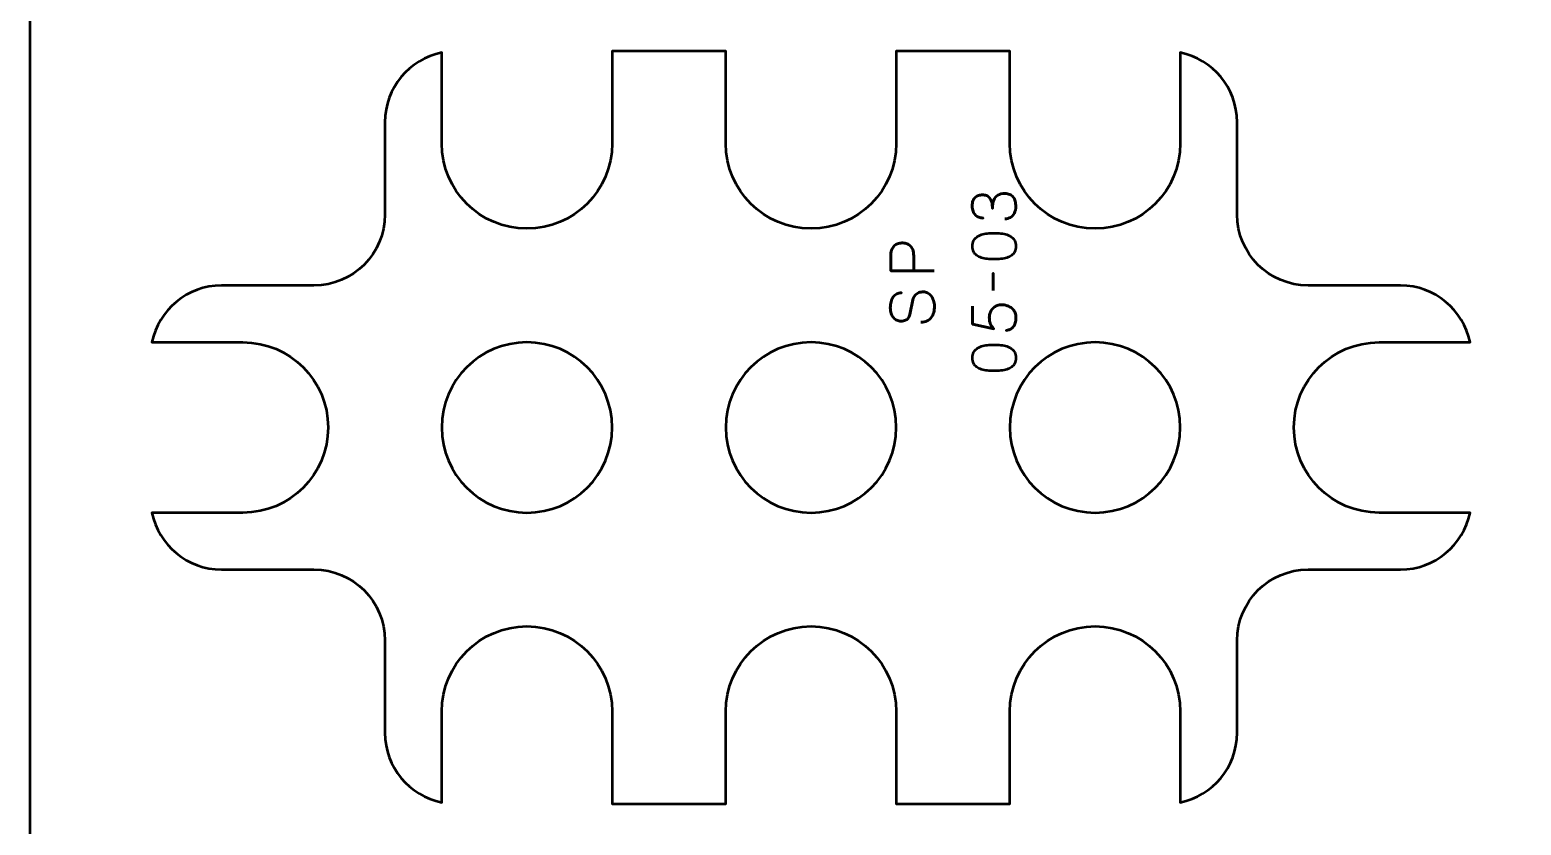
# Model space of a CAD drawing. Header units: centimetres. Extents: x -21 to 0, y -29.7 to 0.
# Drawn here: x -21 to -10.5, y -17.65 to -12.05 of the extents above; entities that cross this region are included whole.
import ezdxf

# ---------------------------------------------------------------- set-up
doc = ezdxf.new("R2010")
doc.units = ezdxf.units.CM
doc.header["$MEASUREMENT"] = 0
doc.layers.add('Layer 1', color=7, linetype='Continuous')

msp = doc.modelspace()

# ---------------------------------------------------------------- linework, layer by layer
at = {"layer": 'Layer 1', "color": 22, "lineweight": 53}
msp.add_open_spline([(-21.00003, -29.19996), (-21.00003, -29.19996), (-21.00003, -0.49992), (-21.00003, -0.49992), (-21.00003, -0.49992), (-21.00003, -0.22295), (-20.77694, 0.00004), (-20.49994, 0.00004), (-20.49994, 0.00004), (-20.49994, 0.00004), (-0.50008, 0.00004), (-0.50008, 0.00004), (-0.50008, 0.00004), (-0.22294, 0.00004), (0.00002, -0.22295), (0.00002, -0.49992), (0.00002, -0.49992), (0.00002, -0.49992), (0.00002, -29.19996), (0.00002, -29.19996), (0.00002, -29.19996), (0.00002, -29.47696), (-0.22294, -29.70005), (-0.50008, -29.70005), (-0.50008, -29.70005), (-0.50008, -29.70005), (-20.49994, -29.70005), (-20.49994, -29.70005), (-20.49994, -29.70005), (-20.77694, -29.70005), (-21.00003, -29.47696), (-21.00003, -29.19996)], degree=3, knots=[0, 0, 0, 0, 0.125, 0.125, 0.125, 0.125, 0.25, 0.25, 0.25, 0.25, 0.375, 0.375, 0.375, 0.375, 0.5, 0.5, 0.5, 0.5, 0.625, 0.625, 0.625, 0.625, 0.75, 0.75, 0.75, 0.75, 0.875, 0.875, 0.875, 0.875, 1, 1, 1, 1], dxfattribs=at)
at = {"layer": 'Layer 1', "color": 114, "lineweight": 53}
msp.add_open_spline([(-12.10002, -14.84996), (-12.10002, -15.18128), (-11.83134, -15.44996), (-11.50002, -15.44996), (-11.50002, -15.44996), (-11.50002, -15.44996), (-10.86001, -15.44996), (-10.86001, -15.44996), (-10.86001, -15.44996), (-10.90634, -15.67816), (-11.10814, -15.85), (-11.35, -15.85), (-11.35, -15.85), (-11.35, -15.85), (-12, -15.85), (-12, -15.85), (-12, -15.85), (-12.27609, -15.85), (-12.5, -16.07391), (-12.5, -16.35), (-12.5, -16.35), (-12.5, -16.35), (-12.5, -17), (-12.5, -17), (-12.5, -17), (-12.5, -17.24185), (-12.67182, -17.44365), (-12.90002, -17.48999), (-12.90002, -17.48999), (-12.90002, -17.48999), (-12.90003, -16.84996), (-12.90003, -16.84996), (-12.90003, -16.84996), (-12.90002, -16.51864), (-13.1687, -16.24996), (-13.50002, -16.24996), (-13.50002, -16.24996), (-13.83134, -16.24996), (-14.10002, -16.51864), (-14.10002, -16.84996), (-14.10002, -16.84996), (-14.10002, -16.84996), (-14.10002, -17.5), (-14.10002, -17.5), (-14.10002, -17.5), (-14.10002, -17.5), (-14.90002, -17.5), (-14.90002, -17.5), (-14.90002, -17.5), (-14.90002, -17.5), (-14.90003, -16.84996), (-14.90003, -16.84996), (-14.90003, -16.84996), (-14.90002, -16.51864), (-15.1687, -16.24996), (-15.50002, -16.24996), (-15.50002, -16.24996), (-15.83134, -16.24996), (-16.10002, -16.51864), (-16.10002, -16.84996), (-16.10002, -16.84996), (-16.10002, -16.84996), (-16.10002, -17.5), (-16.10002, -17.5), (-16.10002, -17.5), (-16.10002, -17.5), (-16.90002, -17.5), (-16.90002, -17.5), (-16.90002, -17.5), (-16.90002, -17.5), (-16.90003, -16.84996), (-16.90003, -16.84996), (-16.90003, -16.84996), (-16.90002, -16.51864), (-17.1687, -16.24996), (-17.50002, -16.24996), (-17.50002, -16.24996), (-17.83134, -16.24996), (-18.10002, -16.51864), (-18.10002, -16.84996), (-18.10002, -16.84996), (-18.10002, -16.84996), (-18.10002, -17.48998), (-18.10002, -17.48998), (-18.10002, -17.48998), (-18.32819, -17.44363), (-18.5, -17.24184), (-18.5, -17), (-18.5, -17), (-18.5, -17), (-18.5, -16.35), (-18.5, -16.35), (-18.5, -16.35), (-18.5, -16.07391), (-18.72391, -15.85), (-19, -15.85), (-19, -15.85), (-19, -15.85), (-19.65, -15.85), (-19.65, -15.85), (-19.65, -15.85), (-19.89186, -15.85), (-20.09366, -15.67816), (-20.13999, -15.44996), (-20.13999, -15.44996), (-20.13999, -15.44996), (-19.50002, -15.44996), (-19.50002, -15.44996), (-19.50002, -15.44996), (-19.1687, -15.44996), (-18.90002, -15.18128), (-18.90002, -14.84996), (-18.90002, -14.84996), (-18.90002, -14.51864), (-19.1687, -14.24996), (-19.50002, -14.24996), (-19.50002, -14.24996), (-19.50002, -14.24996), (-20.13998, -14.24997), (-20.13998, -14.24997), (-20.13998, -14.24997), (-20.09362, -14.0218), (-19.89183, -13.85), (-19.65, -13.85), (-19.65, -13.85), (-19.65, -13.85), (-19, -13.85), (-19, -13.85), (-19, -13.85), (-18.72391, -13.85), (-18.5, -13.62609), (-18.5, -13.35), (-18.5, -13.35), (-18.5, -13.35), (-18.5, -12.7), (-18.5, -12.7), (-18.5, -12.7), (-18.5, -12.45816), (-18.32819, -12.25637), (-18.10002, -12.21002), (-18.10002, -12.21002), (-18.10002, -12.21002), (-18.10002, -12.84996), (-18.10002, -12.84996), (-18.10002, -12.84996), (-18.10002, -13.18128), (-17.83134, -13.44996), (-17.50002, -13.44996), (-17.50002, -13.44996), (-17.1687, -13.44996), (-16.90002, -13.18128), (-16.90002, -12.84996), (-16.90002, -12.84996), (-16.90002, -12.84996), (-16.90003, -12.2), (-16.90003, -12.2), (-16.90003, -12.2), (-16.90003, -12.2), (-16.10002, -12.2), (-16.10002, -12.2), (-16.10002, -12.2), (-16.10002, -12.2), (-16.10002, -12.84996), (-16.10002, -12.84996), (-16.10002, -12.84996), (-16.10002, -13.18128), (-15.83134, -13.44996), (-15.50002, -13.44996), (-15.50002, -13.44996), (-15.1687, -13.44996), (-14.90002, -13.18128), (-14.90002, -12.84996), (-14.90002, -12.84996), (-14.90002, -12.84996), (-14.90003, -12.2), (-14.90003, -12.2), (-14.90003, -12.2), (-14.90003, -12.2), (-14.10002, -12.2), (-14.10002, -12.2), (-14.10002, -12.2), (-14.10002, -12.2), (-14.10002, -12.84996), (-14.10002, -12.84996), (-14.10002, -12.84996), (-14.10002, -13.18128), (-13.83134, -13.44996), (-13.50002, -13.44996), (-13.50002, -13.44996), (-13.1687, -13.44996), (-12.90002, -13.18128), (-12.90002, -12.84996), (-12.90002, -12.84996), (-12.90002, -12.84996), (-12.90003, -12.21001), (-12.90003, -12.21001), (-12.90003, -12.21001), (-12.67183, -12.25635), (-12.5, -12.45815), (-12.5, -12.7), (-12.5, -12.7), (-12.5, -12.7), (-12.5, -13.35), (-12.5, -13.35), (-12.5, -13.35), (-12.5, -13.62609), (-12.27609, -13.85), (-12, -13.85), (-12, -13.85), (-12, -13.85), (-11.35, -13.85), (-11.35, -13.85), (-11.35, -13.85), (-11.10817, -13.85), (-10.90637, -14.02179), (-10.86002, -14.24996), (-10.86002, -14.24996), (-10.86002, -14.24996), (-11.50002, -14.24997), (-11.50002, -14.24997), (-11.50002, -14.24997), (-11.83134, -14.24996), (-12.10002, -14.51864), (-12.10002, -14.84996)], degree=3, knots=[0, 0, 0, 0, 0.01785714, 0.01785714, 0.01785714, 0.01785714, 0.03571429, 0.03571429, 0.03571429, 0.03571429, 0.05357143, 0.05357143, 0.05357143, 0.05357143, 0.07142857, 0.07142857, 0.07142857, 0.07142857, 0.08928571, 0.08928571, 0.08928571, 0.08928571, 0.10714286, 0.10714286, 0.10714286, 0.10714286, 0.125, 0.125, 0.125, 0.125, 0.14285714, 0.14285714, 0.14285714, 0.14285714, 0.16071429, 0.16071429, 0.16071429, 0.16071429, 0.17857143, 0.17857143, 0.17857143, 0.17857143, 0.19642857, 0.19642857, 0.19642857, 0.19642857, 0.21428571, 0.21428571, 0.21428571, 0.21428571, 0.23214286, 0.23214286, 0.23214286, 0.23214286, 0.25, 0.25, 0.25, 0.25, 0.26785714, 0.26785714, 0.26785714, 0.26785714, 0.28571429, 0.28571429, 0.28571429, 0.28571429, 0.30357143, 0.30357143, 0.30357143, 0.30357143, 0.32142857, 0.32142857, 0.32142857, 0.32142857, 0.33928571, 0.33928571, 0.33928571, 0.33928571, 0.35714286, 0.35714286, 0.35714286, 0.35714286, 0.375, 0.375, 0.375, 0.375, 0.39285714, 0.39285714, 0.39285714, 0.39285714, 0.41071429, 0.41071429, 0.41071429, 0.41071429, 0.42857143, 0.42857143, 0.42857143, 0.42857143, 0.44642857, 0.44642857, 0.44642857, 0.44642857, 0.46428571, 0.46428571, 0.46428571, 0.46428571, 0.48214286, 0.48214286, 0.48214286, 0.48214286, 0.5, 0.5, 0.5, 0.5, 0.51785714, 0.51785714, 0.51785714, 0.51785714, 0.53571429, 0.53571429, 0.53571429, 0.53571429, 0.55357143, 0.55357143, 0.55357143, 0.55357143, 0.57142857, 0.57142857, 0.57142857, 0.57142857, 0.58928571, 0.58928571, 0.58928571, 0.58928571, 0.60714286, 0.60714286, 0.60714286, 0.60714286, 0.625, 0.625, 0.625, 0.625, 0.64285714, 0.64285714, 0.64285714, 0.64285714, 0.66071429, 0.66071429, 0.66071429, 0.66071429, 0.67857143, 0.67857143, 0.67857143, 0.67857143, 0.69642857, 0.69642857, 0.69642857, 0.69642857, 0.71428571, 0.71428571, 0.71428571, 0.71428571, 0.73214286, 0.73214286, 0.73214286, 0.73214286, 0.75, 0.75, 0.75, 0.75, 0.76785714, 0.76785714, 0.76785714, 0.76785714, 0.78571429, 0.78571429, 0.78571429, 0.78571429, 0.80357143, 0.80357143, 0.80357143, 0.80357143, 0.82142857, 0.82142857, 0.82142857, 0.82142857, 0.83928571, 0.83928571, 0.83928571, 0.83928571, 0.85714286, 0.85714286, 0.85714286, 0.85714286, 0.875, 0.875, 0.875, 0.875, 0.89285714, 0.89285714, 0.89285714, 0.89285714, 0.91071429, 0.91071429, 0.91071429, 0.91071429, 0.92857143, 0.92857143, 0.92857143, 0.92857143, 0.94642857, 0.94642857, 0.94642857, 0.94642857, 0.96428571, 0.96428571, 0.96428571, 0.96428571, 0.98214286, 0.98214286, 0.98214286, 0.98214286, 1, 1, 1, 1], dxfattribs=at)
at = {"layer": 'Layer 1', "color": 30, "lineweight": 53}
for points, knots in [([(-14.13493, -13.38091), (-14.11969, -13.38084), (-14.10643, -13.37731), (-14.09493, -13.37033), (-14.09493, -13.37033), (-14.0835, -13.36334), (-14.07454, -13.35339), (-14.06812, -13.34041), (-14.06812, -13.34041), (-14.0617, -13.32743), (-14.05845, -13.31184), (-14.05831, -13.2937), (-14.05831, -13.2937), (-14.05831, -13.28009), (-14.05972, -13.26774), (-14.06268, -13.25652), (-14.06268, -13.25652), (-14.06565, -13.24537), (-14.07023, -13.23578), (-14.07651, -13.22766), (-14.07651, -13.22766), (-14.08279, -13.21955), (-14.09091, -13.21334), (-14.10078, -13.2089), (-14.10078, -13.2089), (-14.11073, -13.20452), (-14.12266, -13.20234), (-14.13663, -13.20227), (-14.13663, -13.20227), (-14.15525, -13.20219), (-14.17099, -13.206), (-14.18376, -13.21355), (-14.18376, -13.21355), (-14.19653, -13.2211), (-14.20612, -13.23282), (-14.21268, -13.24855), (-14.21268, -13.24855), (-14.21925, -13.26428), (-14.22256, -13.28446), (-14.22256, -13.30894), (-14.22256, -13.30894), (-14.22249, -13.29067), (-14.22418, -13.27536), (-14.22764, -13.26287), (-14.22764, -13.26287), (-14.2311, -13.25045), (-14.23597, -13.24051), (-14.24232, -13.23303), (-14.24232, -13.23303), (-14.2486, -13.22555), (-14.25608, -13.22012), (-14.26468, -13.21687), (-14.26468, -13.21687), (-14.27322, -13.21355), (-14.2826, -13.21193), (-14.29283, -13.212), (-14.29283, -13.212), (-14.30307, -13.21193), (-14.31252, -13.21334), (-14.32127, -13.21616), (-14.32127, -13.21616), (-14.33002, -13.21892), (-14.33771, -13.22343), (-14.34427, -13.22957), (-14.34427, -13.22957), (-14.35083, -13.23571), (-14.35598, -13.24382), (-14.35965, -13.25377), (-14.35965, -13.25377), (-14.36332, -13.26379), (-14.36515, -13.276), (-14.36522, -13.29032), (-14.36522, -13.29032), (-14.36515, -13.30457), (-14.36304, -13.31706), (-14.35894, -13.32764), (-14.35894, -13.32764), (-14.35485, -13.3383), (-14.34928, -13.34704), (-14.34215, -13.3541), (-14.34215, -13.3541), (-14.33503, -13.36108), (-14.32691, -13.36631), (-14.31774, -13.36976), (-14.31774, -13.36976), (-14.30857, -13.37329), (-14.29883, -13.37498), (-14.2886, -13.37498), (-14.2886, -13.37498), (-14.29883, -13.37498), (-14.30857, -13.37329), (-14.31774, -13.36976), (-14.31774, -13.36976), (-14.32691, -13.36631), (-14.33503, -13.36108), (-14.34215, -13.3541), (-14.34215, -13.3541), (-14.34928, -13.34704), (-14.35485, -13.3383), (-14.35894, -13.32764), (-14.35894, -13.32764), (-14.36304, -13.31706), (-14.36515, -13.30457), (-14.36522, -13.29032), (-14.36522, -13.29032), (-14.36515, -13.276), (-14.36332, -13.26379), (-14.35965, -13.25377), (-14.35965, -13.25377), (-14.35598, -13.24382), (-14.35083, -13.23571), (-14.34427, -13.22957), (-14.34427, -13.22957), (-14.33771, -13.22343), (-14.33002, -13.21892), (-14.32127, -13.21616), (-14.32127, -13.21616), (-14.31252, -13.21334), (-14.30307, -13.21193), (-14.29283, -13.212), (-14.29283, -13.212), (-14.2826, -13.21193), (-14.27322, -13.21355), (-14.26468, -13.21687), (-14.26468, -13.21687), (-14.25608, -13.22012), (-14.2486, -13.22555), (-14.24232, -13.23303), (-14.24232, -13.23303), (-14.23597, -13.24051), (-14.2311, -13.25045), (-14.22764, -13.26287), (-14.22764, -13.26287), (-14.22418, -13.27536), (-14.22249, -13.29067), (-14.22256, -13.30894), (-14.22256, -13.30894), (-14.22256, -13.28446), (-14.21925, -13.26428), (-14.21268, -13.24855), (-14.21268, -13.24855), (-14.20612, -13.23282), (-14.19653, -13.2211), (-14.18376, -13.21355), (-14.18376, -13.21355), (-14.17099, -13.206), (-14.15525, -13.20219), (-14.13663, -13.20227), (-14.13663, -13.20227), (-14.12266, -13.20234), (-14.11073, -13.20452), (-14.10078, -13.2089), (-14.10078, -13.2089), (-14.09091, -13.21334), (-14.08279, -13.21955), (-14.07651, -13.22766), (-14.07651, -13.22766), (-14.07023, -13.23578), (-14.06565, -13.24537), (-14.06268, -13.25652), (-14.06268, -13.25652), (-14.05972, -13.26774), (-14.05831, -13.28009), (-14.05831, -13.2937), (-14.05831, -13.2937), (-14.05845, -13.31184), (-14.0617, -13.32743), (-14.06812, -13.34041), (-14.06812, -13.34041), (-14.07454, -13.35339), (-14.0835, -13.36334), (-14.09493, -13.37033), (-14.09493, -13.37033), (-14.10643, -13.37731), (-14.11969, -13.38084), (-14.13493, -13.38091)], [0, 0, 0, 0, 0.02272727, 0.02272727, 0.02272727, 0.02272727, 0.04545455, 0.04545455, 0.04545455, 0.04545455, 0.06818182, 0.06818182, 0.06818182, 0.06818182, 0.09090909, 0.09090909, 0.09090909, 0.09090909, 0.11363636, 0.11363636, 0.11363636, 0.11363636, 0.13636364, 0.13636364, 0.13636364, 0.13636364, 0.15909091, 0.15909091, 0.15909091, 0.15909091, 0.18181818, 0.18181818, 0.18181818, 0.18181818, 0.20454545, 0.20454545, 0.20454545, 0.20454545, 0.22727273, 0.22727273, 0.22727273, 0.22727273, 0.25, 0.25, 0.25, 0.25, 0.27272727, 0.27272727, 0.27272727, 0.27272727, 0.29545455, 0.29545455, 0.29545455, 0.29545455, 0.31818182, 0.31818182, 0.31818182, 0.31818182, 0.34090909, 0.34090909, 0.34090909, 0.34090909, 0.36363636, 0.36363636, 0.36363636, 0.36363636, 0.38636364, 0.38636364, 0.38636364, 0.38636364, 0.40909091, 0.40909091, 0.40909091, 0.40909091, 0.43181818, 0.43181818, 0.43181818, 0.43181818, 0.45454545, 0.45454545, 0.45454545, 0.45454545, 0.47727273, 0.47727273, 0.47727273, 0.47727273, 0.5, 0.5, 0.5, 0.5, 0.52272727, 0.52272727, 0.52272727, 0.52272727, 0.54545455, 0.54545455, 0.54545455, 0.54545455, 0.56818182, 0.56818182, 0.56818182, 0.56818182, 0.59090909, 0.59090909, 0.59090909, 0.59090909, 0.61363636, 0.61363636, 0.61363636, 0.61363636, 0.63636364, 0.63636364, 0.63636364, 0.63636364, 0.65909091, 0.65909091, 0.65909091, 0.65909091, 0.68181818, 0.68181818, 0.68181818, 0.68181818, 0.70454545, 0.70454545, 0.70454545, 0.70454545, 0.72727273, 0.72727273, 0.72727273, 0.72727273, 0.75, 0.75, 0.75, 0.75, 0.77272727, 0.77272727, 0.77272727, 0.77272727, 0.79545455, 0.79545455, 0.79545455, 0.79545455, 0.81818182, 0.81818182, 0.81818182, 0.81818182, 0.84090909, 0.84090909, 0.84090909, 0.84090909, 0.86363636, 0.86363636, 0.86363636, 0.86363636, 0.88636364, 0.88636364, 0.88636364, 0.88636364, 0.90909091, 0.90909091, 0.90909091, 0.90909091, 0.93181818, 0.93181818, 0.93181818, 0.93181818, 0.95454545, 0.95454545, 0.95454545, 0.95454545, 0.97727273, 0.97727273, 0.97727273, 0.97727273, 1, 1, 1, 1]), ([(-14.05831, -13.57352), (-14.05838, -13.55871), (-14.06099, -13.54594), (-14.06607, -13.53528), (-14.06607, -13.53528), (-14.07115, -13.5247), (-14.07842, -13.51588), (-14.08766, -13.50883), (-14.08766, -13.50883), (-14.09697, -13.50184), (-14.10798, -13.49634), (-14.12068, -13.49225), (-14.12068, -13.49225), (-14.13338, -13.48822), (-14.14728, -13.48533), (-14.16252, -13.48371), (-14.16252, -13.48371), (-14.17776, -13.48201), (-14.19378, -13.48117), (-14.21071, -13.48124), (-14.21071, -13.48124), (-14.22757, -13.48117), (-14.24359, -13.48201), (-14.25876, -13.48371), (-14.25876, -13.48371), (-14.27393, -13.48533), (-14.2879, -13.48822), (-14.3006, -13.49225), (-14.3006, -13.49225), (-14.31323, -13.49634), (-14.32423, -13.50184), (-14.33362, -13.50883), (-14.33362, -13.50883), (-14.34293, -13.51588), (-14.3502, -13.5247), (-14.35528, -13.53528), (-14.35528, -13.53528), (-14.36043, -13.54594), (-14.36304, -13.55871), (-14.36311, -13.57352), (-14.36311, -13.57352), (-14.36304, -13.58834), (-14.36043, -13.60111), (-14.35528, -13.61177), (-14.35528, -13.61177), (-14.3502, -13.62235), (-14.34293, -13.63117), (-14.33362, -13.63822), (-14.33362, -13.63822), (-14.32423, -13.64521), (-14.31323, -13.65071), (-14.3006, -13.6548), (-14.3006, -13.6548), (-14.2879, -13.65883), (-14.27393, -13.66172), (-14.25876, -13.66334), (-14.25876, -13.66334), (-14.24359, -13.66503), (-14.22757, -13.66588), (-14.21071, -13.66581), (-14.21071, -13.66581), (-14.19378, -13.66588), (-14.17776, -13.66503), (-14.16252, -13.66334), (-14.16252, -13.66334), (-14.14728, -13.66172), (-14.13338, -13.65883), (-14.12068, -13.6548), (-14.12068, -13.6548), (-14.10798, -13.65071), (-14.09697, -13.64521), (-14.08766, -13.63822), (-14.08766, -13.63822), (-14.07842, -13.63117), (-14.07115, -13.62235), (-14.06607, -13.61177), (-14.06607, -13.61177), (-14.06099, -13.60111), (-14.05838, -13.58834), (-14.05831, -13.57352)], [0, 0, 0, 0, 0.05, 0.05, 0.05, 0.05, 0.1, 0.1, 0.1, 0.1, 0.15, 0.15, 0.15, 0.15, 0.2, 0.2, 0.2, 0.2, 0.25, 0.25, 0.25, 0.25, 0.3, 0.3, 0.3, 0.3, 0.35, 0.35, 0.35, 0.35, 0.4, 0.4, 0.4, 0.4, 0.45, 0.45, 0.45, 0.45, 0.5, 0.5, 0.5, 0.5, 0.55, 0.55, 0.55, 0.55, 0.6, 0.6, 0.6, 0.6, 0.65, 0.65, 0.65, 0.65, 0.7, 0.7, 0.7, 0.7, 0.75, 0.75, 0.75, 0.75, 0.8, 0.8, 0.8, 0.8, 0.85, 0.85, 0.85, 0.85, 0.9, 0.9, 0.9, 0.9, 0.95, 0.95, 0.95, 0.95, 1, 1, 1, 1]), ([(-14.05831, -13.57352), (-14.05838, -13.55871), (-14.06099, -13.54594), (-14.06607, -13.53528), (-14.06607, -13.53528), (-14.07115, -13.5247), (-14.07842, -13.51588), (-14.08766, -13.50883), (-14.08766, -13.50883), (-14.09697, -13.50184), (-14.10798, -13.49634), (-14.12068, -13.49225), (-14.12068, -13.49225), (-14.13338, -13.48822), (-14.14728, -13.48533), (-14.16252, -13.48371), (-14.16252, -13.48371), (-14.17776, -13.48201), (-14.19378, -13.48117), (-14.21071, -13.48124), (-14.21071, -13.48124), (-14.22757, -13.48117), (-14.24359, -13.48201), (-14.25876, -13.48371), (-14.25876, -13.48371), (-14.27393, -13.48533), (-14.2879, -13.48822), (-14.3006, -13.49225), (-14.3006, -13.49225), (-14.31323, -13.49634), (-14.32423, -13.50184), (-14.33362, -13.50883), (-14.33362, -13.50883), (-14.34293, -13.51588), (-14.3502, -13.5247), (-14.35528, -13.53528), (-14.35528, -13.53528), (-14.36043, -13.54594), (-14.36304, -13.55871), (-14.36311, -13.57352), (-14.36311, -13.57352), (-14.36304, -13.58834), (-14.36043, -13.60111), (-14.35528, -13.61177), (-14.35528, -13.61177), (-14.3502, -13.62235), (-14.34293, -13.63117), (-14.33362, -13.63822), (-14.33362, -13.63822), (-14.32423, -13.64521), (-14.31323, -13.65071), (-14.3006, -13.6548), (-14.3006, -13.6548), (-14.2879, -13.65883), (-14.27393, -13.66172), (-14.25876, -13.66334), (-14.25876, -13.66334), (-14.24359, -13.66503), (-14.22757, -13.66588), (-14.21071, -13.66581), (-14.21071, -13.66581), (-14.19378, -13.66588), (-14.17776, -13.66503), (-14.16252, -13.66334), (-14.16252, -13.66334), (-14.14728, -13.66172), (-14.13338, -13.65883), (-14.12068, -13.6548), (-14.12068, -13.6548), (-14.10798, -13.65071), (-14.09697, -13.64521), (-14.08766, -13.63822), (-14.08766, -13.63822), (-14.07842, -13.63117), (-14.07115, -13.62235), (-14.06607, -13.61177), (-14.06607, -13.61177), (-14.06099, -13.60111), (-14.05838, -13.58834), (-14.05831, -13.57352)], [0, 0, 0, 0, 0.05, 0.05, 0.05, 0.05, 0.1, 0.1, 0.1, 0.1, 0.15, 0.15, 0.15, 0.15, 0.2, 0.2, 0.2, 0.2, 0.25, 0.25, 0.25, 0.25, 0.3, 0.3, 0.3, 0.3, 0.35, 0.35, 0.35, 0.35, 0.4, 0.4, 0.4, 0.4, 0.45, 0.45, 0.45, 0.45, 0.5, 0.5, 0.5, 0.5, 0.55, 0.55, 0.55, 0.55, 0.6, 0.6, 0.6, 0.6, 0.65, 0.65, 0.65, 0.65, 0.7, 0.7, 0.7, 0.7, 0.75, 0.75, 0.75, 0.75, 0.8, 0.8, 0.8, 0.8, 0.85, 0.85, 0.85, 0.85, 0.9, 0.9, 0.9, 0.9, 0.95, 0.95, 0.95, 0.95, 1, 1, 1, 1]), ([(-14.63362, -13.74645), (-14.63362, -13.74645), (-14.93884, -13.74645), (-14.93884, -13.74645), (-14.93884, -13.74645), (-14.93884, -13.74645), (-14.93884, -13.64908), (-14.93884, -13.64908), (-14.93884, -13.64908), (-14.93877, -13.62961), (-14.93658, -13.6136), (-14.93235, -13.60097), (-14.93235, -13.60097), (-14.92819, -13.58841), (-14.9224, -13.57853), (-14.91506, -13.5714), (-14.91506, -13.5714), (-14.9078, -13.56428), (-14.89947, -13.5592), (-14.89009, -13.55609), (-14.89009, -13.55609), (-14.8807, -13.55306), (-14.8709, -13.5513), (-14.86052, -13.55087), (-14.86052, -13.55087), (-14.85015, -13.55038), (-14.83999, -13.55158), (-14.83012, -13.5544), (-14.83012, -13.5544), (-14.82024, -13.55729), (-14.81128, -13.56216), (-14.80323, -13.56915), (-14.80323, -13.56915), (-14.79519, -13.57606), (-14.78877, -13.58544), (-14.78404, -13.59723), (-14.78404, -13.59723), (-14.77925, -13.60901), (-14.77685, -13.62361), (-14.77671, -13.64104), (-14.77671, -13.64104), (-14.77671, -13.64104), (-14.77671, -13.74645), (-14.77671, -13.74645), (-14.77671, -13.74645), (-14.77671, -13.74645), (-14.77671, -13.64104), (-14.77671, -13.64104), (-14.77671, -13.64104), (-14.77685, -13.62397), (-14.77925, -13.6095), (-14.78404, -13.59779), (-14.78404, -13.59779), (-14.78877, -13.58601), (-14.79519, -13.57662), (-14.80323, -13.56957), (-14.80323, -13.56957), (-14.81128, -13.56258), (-14.82024, -13.55757), (-14.83012, -13.55461), (-14.83012, -13.55461), (-14.83999, -13.55165), (-14.85015, -13.55038), (-14.86052, -13.55087), (-14.86052, -13.55087), (-14.8709, -13.5513), (-14.8807, -13.55306), (-14.89009, -13.55623), (-14.89009, -13.55623), (-14.89947, -13.55934), (-14.9078, -13.56456), (-14.91506, -13.57169), (-14.91506, -13.57169), (-14.9224, -13.57888), (-14.92819, -13.58876), (-14.93235, -13.60132), (-14.93235, -13.60132), (-14.93658, -13.61395), (-14.93877, -13.62982), (-14.93884, -13.64908), (-14.93884, -13.64908), (-14.93884, -13.64908), (-14.93884, -13.74645), (-14.93884, -13.74645), (-14.93884, -13.74645), (-14.93884, -13.74645), (-14.63362, -13.74645), (-14.63362, -13.74645)], [0, 0, 0, 0, 0.04545455, 0.04545455, 0.04545455, 0.04545455, 0.09090909, 0.09090909, 0.09090909, 0.09090909, 0.13636364, 0.13636364, 0.13636364, 0.13636364, 0.18181818, 0.18181818, 0.18181818, 0.18181818, 0.22727273, 0.22727273, 0.22727273, 0.22727273, 0.27272727, 0.27272727, 0.27272727, 0.27272727, 0.31818182, 0.31818182, 0.31818182, 0.31818182, 0.36363636, 0.36363636, 0.36363636, 0.36363636, 0.40909091, 0.40909091, 0.40909091, 0.40909091, 0.45454545, 0.45454545, 0.45454545, 0.45454545, 0.5, 0.5, 0.5, 0.5, 0.54545455, 0.54545455, 0.54545455, 0.54545455, 0.59090909, 0.59090909, 0.59090909, 0.59090909, 0.63636364, 0.63636364, 0.63636364, 0.63636364, 0.68181818, 0.68181818, 0.68181818, 0.68181818, 0.72727273, 0.72727273, 0.72727273, 0.72727273, 0.77272727, 0.77272727, 0.77272727, 0.77272727, 0.81818182, 0.81818182, 0.81818182, 0.81818182, 0.86363636, 0.86363636, 0.86363636, 0.86363636, 0.90909091, 0.90909091, 0.90909091, 0.90909091, 0.95454545, 0.95454545, 0.95454545, 0.95454545, 1, 1, 1, 1]), ([(-14.21791, -13.88594), (-14.21791, -13.88594), (-14.21791, -13.76275), (-14.21791, -13.76275), (-14.21791, -13.76275), (-14.21791, -13.76275), (-14.21791, -13.88594), (-14.21791, -13.88594)], [0, 0, 0, 0, 0.5, 0.5, 0.5, 0.5, 1, 1, 1, 1]), ([(-14.72591, -14.1084), (-14.70897, -14.10826), (-14.69451, -14.1053), (-14.68251, -14.09937), (-14.68251, -14.09937), (-14.67045, -14.09351), (-14.66064, -14.08533), (-14.65309, -14.07503), (-14.65309, -14.07503), (-14.64547, -14.06466), (-14.6399, -14.05273), (-14.63637, -14.03926), (-14.63637, -14.03926), (-14.63277, -14.02585), (-14.63101, -14.01146), (-14.63108, -13.99622), (-14.63108, -13.99622), (-14.63115, -13.98084), (-14.63341, -13.96701), (-14.63771, -13.95466), (-14.63771, -13.95466), (-14.64202, -13.94238), (-14.6478, -13.93187), (-14.65507, -13.92305), (-14.65507, -13.92305), (-14.66234, -13.9143), (-14.67045, -13.90753), (-14.67948, -13.90273), (-14.67948, -13.90273), (-14.68851, -13.89793), (-14.69775, -13.89539), (-14.70728, -13.89504), (-14.70728, -13.89504), (-14.71977, -13.89462), (-14.7312, -13.89645), (-14.7415, -13.90047), (-14.7415, -13.90047), (-14.7518, -13.9045), (-14.76041, -13.91071), (-14.76746, -13.9191), (-14.76746, -13.9191), (-14.77452, -13.92743), (-14.77946, -13.93794), (-14.78221, -13.9505), (-14.78221, -13.9505), (-14.78221, -13.9505), (-14.80465, -14.05421), (-14.80465, -14.05421), (-14.80465, -14.05421), (-14.80669, -14.06395), (-14.81015, -14.07235), (-14.81495, -14.07926), (-14.81495, -14.07926), (-14.81981, -14.08618), (-14.82652, -14.09154), (-14.83513, -14.09521), (-14.83513, -14.09521), (-14.84366, -14.09888), (-14.85453, -14.10078), (-14.86772, -14.10078), (-14.86772, -14.10078), (-14.87774, -14.10078), (-14.88719, -14.09873), (-14.89608, -14.09457), (-14.89608, -14.09457), (-14.90497, -14.09048), (-14.91281, -14.08441), (-14.91965, -14.07644), (-14.91965, -14.07644), (-14.92656, -14.06847), (-14.93193, -14.05859), (-14.93581, -14.04688), (-14.93581, -14.04688), (-14.93976, -14.03509), (-14.94173, -14.02162), (-14.9418, -14.00638), (-14.9418, -14.00638), (-14.9418, -13.99107), (-14.94004, -13.97703), (-14.93651, -13.96419), (-14.93651, -13.96419), (-14.93298, -13.95142), (-14.9279, -13.94034), (-14.92113, -13.93103), (-14.92113, -13.93103), (-14.91436, -13.92171), (-14.90603, -13.91452), (-14.8963, -13.90958), (-14.8963, -13.90958), (-14.88649, -13.90464), (-14.87527, -13.90231), (-14.86264, -13.90266), (-14.86264, -13.90266), (-14.87527, -13.90231), (-14.88649, -13.90464), (-14.8963, -13.90958), (-14.8963, -13.90958), (-14.90603, -13.91452), (-14.91436, -13.92171), (-14.92113, -13.93103), (-14.92113, -13.93103), (-14.9279, -13.94034), (-14.93298, -13.95142), (-14.93651, -13.96419), (-14.93651, -13.96419), (-14.94004, -13.97703), (-14.9418, -13.99107), (-14.9418, -14.00638), (-14.9418, -14.00638), (-14.94173, -14.02162), (-14.93976, -14.03509), (-14.93581, -14.04688), (-14.93581, -14.04688), (-14.93193, -14.05859), (-14.92656, -14.06847), (-14.91965, -14.07644), (-14.91965, -14.07644), (-14.91281, -14.08441), (-14.90497, -14.09048), (-14.89608, -14.09457), (-14.89608, -14.09457), (-14.88719, -14.09873), (-14.87774, -14.10078), (-14.86772, -14.10078), (-14.86772, -14.10078), (-14.85453, -14.10078), (-14.84366, -14.09895), (-14.8352, -14.09542), (-14.8352, -14.09542), (-14.82666, -14.09182), (-14.82003, -14.08653), (-14.81516, -14.07961), (-14.81516, -14.07961), (-14.81036, -14.0727), (-14.80683, -14.06423), (-14.80465, -14.05421), (-14.80465, -14.05421), (-14.80465, -14.05421), (-14.78221, -13.9505), (-14.78221, -13.9505), (-14.78221, -13.9505), (-14.77946, -13.93766), (-14.77452, -13.92707), (-14.76746, -13.91875), (-14.76746, -13.91875), (-14.76041, -13.91035), (-14.7518, -13.90421), (-14.7415, -13.90026), (-14.7415, -13.90026), (-14.7312, -13.89638), (-14.71977, -13.89462), (-14.70728, -13.89504), (-14.70728, -13.89504), (-14.69775, -13.89539), (-14.68851, -13.89793), (-14.67948, -13.90273), (-14.67948, -13.90273), (-14.67045, -13.90753), (-14.66234, -13.9143), (-14.65507, -13.92305), (-14.65507, -13.92305), (-14.6478, -13.93187), (-14.64202, -13.94238), (-14.63771, -13.95466), (-14.63771, -13.95466), (-14.63341, -13.96701), (-14.63115, -13.98084), (-14.63108, -13.99622), (-14.63108, -13.99622), (-14.63101, -14.01146), (-14.63277, -14.02585), (-14.63637, -14.03926), (-14.63637, -14.03926), (-14.6399, -14.05273), (-14.64547, -14.06466), (-14.65309, -14.07503), (-14.65309, -14.07503), (-14.66064, -14.08533), (-14.67045, -14.09351), (-14.68251, -14.09937), (-14.68251, -14.09937), (-14.69451, -14.1053), (-14.70897, -14.10826), (-14.72591, -14.1084)], [0, 0, 0, 0, 0.02173913, 0.02173913, 0.02173913, 0.02173913, 0.04347826, 0.04347826, 0.04347826, 0.04347826, 0.06521739, 0.06521739, 0.06521739, 0.06521739, 0.08695652, 0.08695652, 0.08695652, 0.08695652, 0.10869565, 0.10869565, 0.10869565, 0.10869565, 0.13043478, 0.13043478, 0.13043478, 0.13043478, 0.15217391, 0.15217391, 0.15217391, 0.15217391, 0.17391304, 0.17391304, 0.17391304, 0.17391304, 0.19565217, 0.19565217, 0.19565217, 0.19565217, 0.2173913, 0.2173913, 0.2173913, 0.2173913, 0.23913043, 0.23913043, 0.23913043, 0.23913043, 0.26086957, 0.26086957, 0.26086957, 0.26086957, 0.2826087, 0.2826087, 0.2826087, 0.2826087, 0.30434783, 0.30434783, 0.30434783, 0.30434783, 0.32608696, 0.32608696, 0.32608696, 0.32608696, 0.34782609, 0.34782609, 0.34782609, 0.34782609, 0.36956522, 0.36956522, 0.36956522, 0.36956522, 0.39130435, 0.39130435, 0.39130435, 0.39130435, 0.41304348, 0.41304348, 0.41304348, 0.41304348, 0.43478261, 0.43478261, 0.43478261, 0.43478261, 0.45652174, 0.45652174, 0.45652174, 0.45652174, 0.47826087, 0.47826087, 0.47826087, 0.47826087, 0.5, 0.5, 0.5, 0.5, 0.52173913, 0.52173913, 0.52173913, 0.52173913, 0.54347826, 0.54347826, 0.54347826, 0.54347826, 0.56521739, 0.56521739, 0.56521739, 0.56521739, 0.58695652, 0.58695652, 0.58695652, 0.58695652, 0.60869565, 0.60869565, 0.60869565, 0.60869565, 0.63043478, 0.63043478, 0.63043478, 0.63043478, 0.65217391, 0.65217391, 0.65217391, 0.65217391, 0.67391304, 0.67391304, 0.67391304, 0.67391304, 0.69565217, 0.69565217, 0.69565217, 0.69565217, 0.7173913, 0.7173913, 0.7173913, 0.7173913, 0.73913043, 0.73913043, 0.73913043, 0.73913043, 0.76086957, 0.76086957, 0.76086957, 0.76086957, 0.7826087, 0.7826087, 0.7826087, 0.7826087, 0.80434783, 0.80434783, 0.80434783, 0.80434783, 0.82608696, 0.82608696, 0.82608696, 0.82608696, 0.84782609, 0.84782609, 0.84782609, 0.84782609, 0.86956522, 0.86956522, 0.86956522, 0.86956522, 0.89130435, 0.89130435, 0.89130435, 0.89130435, 0.91304348, 0.91304348, 0.91304348, 0.91304348, 0.93478261, 0.93478261, 0.93478261, 0.93478261, 0.95652174, 0.95652174, 0.95652174, 0.95652174, 0.97826087, 0.97826087, 0.97826087, 0.97826087, 1, 1, 1, 1]), ([(-14.36353, -13.99558), (-14.36353, -13.99558), (-14.36353, -14.12258), (-14.36353, -14.12258), (-14.36353, -14.12258), (-14.36353, -14.12258), (-14.21198, -14.15645), (-14.21198, -14.15645), (-14.21198, -14.15645), (-14.21706, -14.15052), (-14.22164, -14.14488), (-14.22567, -14.13944), (-14.22567, -14.13944), (-14.22969, -14.13408), (-14.23307, -14.12844), (-14.2359, -14.12244), (-14.2359, -14.12244), (-14.23872, -14.11651), (-14.24084, -14.10974), (-14.24232, -14.10212), (-14.24232, -14.10212), (-14.2438, -14.09457), (-14.24458, -14.08554), (-14.24458, -14.07517), (-14.24458, -14.07517), (-14.24458, -14.0667), (-14.24345, -14.05823), (-14.24112, -14.04977), (-14.24112, -14.04977), (-14.23886, -14.0413), (-14.2354, -14.03326), (-14.23082, -14.02564), (-14.23082, -14.02564), (-14.22616, -14.01795), (-14.22037, -14.01117), (-14.21339, -14.00525), (-14.21339, -14.00525), (-14.2064, -13.99925), (-14.19822, -13.99452), (-14.18884, -13.99114), (-14.18884, -13.99114), (-14.17945, -13.98768), (-14.1688, -13.98592), (-14.15695, -13.98585), (-14.15695, -13.98585), (-14.15257, -13.98577), (-14.14707, -13.98627), (-14.14058, -13.98726), (-14.14058, -13.98726), (-14.13409, -13.98817), (-14.12703, -13.98987), (-14.11955, -13.99227), (-14.11955, -13.99227), (-14.11207, -13.99466), (-14.10466, -13.99805), (-14.09733, -14.00235), (-14.09733, -14.00235), (-14.08999, -14.00666), (-14.08329, -14.01216), (-14.07722, -14.01879), (-14.07722, -14.01879), (-14.07115, -14.02543), (-14.06628, -14.03347), (-14.06261, -14.04285), (-14.06261, -14.04285), (-14.05902, -14.05231), (-14.05711, -14.06339), (-14.05704, -14.07601), (-14.05704, -14.07601), (-14.05711, -14.09111), (-14.05873, -14.10381), (-14.06177, -14.11411), (-14.06177, -14.11411), (-14.06487, -14.12442), (-14.06889, -14.13281), (-14.07397, -14.1393), (-14.07397, -14.1393), (-14.07905, -14.14586), (-14.08463, -14.15094), (-14.09069, -14.15461), (-14.09069, -14.15461), (-14.09676, -14.15828), (-14.10283, -14.16103), (-14.1089, -14.16287), (-14.1089, -14.16287), (-14.11497, -14.1647), (-14.12054, -14.16611), (-14.12562, -14.16703), (-14.12562, -14.16703), (-14.12054, -14.16611), (-14.11497, -14.1647), (-14.1089, -14.16287), (-14.1089, -14.16287), (-14.10283, -14.16103), (-14.09676, -14.15828), (-14.09069, -14.15461), (-14.09069, -14.15461), (-14.08463, -14.15094), (-14.07905, -14.14586), (-14.07397, -14.1393), (-14.07397, -14.1393), (-14.06889, -14.13281), (-14.06487, -14.12442), (-14.06177, -14.11411), (-14.06177, -14.11411), (-14.05873, -14.10381), (-14.05711, -14.09111), (-14.05704, -14.07601), (-14.05704, -14.07601), (-14.05711, -14.06339), (-14.05902, -14.05231), (-14.06261, -14.04285), (-14.06261, -14.04285), (-14.06628, -14.03347), (-14.07115, -14.02543), (-14.07722, -14.01879), (-14.07722, -14.01879), (-14.08329, -14.01216), (-14.08999, -14.00666), (-14.09733, -14.00235), (-14.09733, -14.00235), (-14.10466, -13.99805), (-14.11207, -13.99466), (-14.11955, -13.99227), (-14.11955, -13.99227), (-14.12703, -13.98987), (-14.13409, -13.98817), (-14.14058, -13.98726), (-14.14058, -13.98726), (-14.14707, -13.98627), (-14.15257, -13.98577), (-14.15695, -13.98585), (-14.15695, -13.98585), (-14.1688, -13.98592), (-14.17945, -13.98768), (-14.18884, -13.99114), (-14.18884, -13.99114), (-14.19822, -13.99452), (-14.2064, -13.99925), (-14.21339, -14.00525), (-14.21339, -14.00525), (-14.22037, -14.01117), (-14.22616, -14.01795), (-14.23082, -14.02564), (-14.23082, -14.02564), (-14.2354, -14.03326), (-14.23886, -14.0413), (-14.24112, -14.04977), (-14.24112, -14.04977), (-14.24345, -14.05823), (-14.24458, -14.0667), (-14.24458, -14.07517), (-14.24458, -14.07517), (-14.24458, -14.08554), (-14.2438, -14.09457), (-14.24232, -14.10212), (-14.24232, -14.10212), (-14.24084, -14.10974), (-14.23872, -14.11651), (-14.2359, -14.12244), (-14.2359, -14.12244), (-14.23307, -14.12844), (-14.22969, -14.13408), (-14.22567, -14.13944), (-14.22567, -14.13944), (-14.22164, -14.14488), (-14.21706, -14.15052), (-14.21198, -14.15645), (-14.21198, -14.15645), (-14.21198, -14.15645), (-14.36353, -14.12258), (-14.36353, -14.12258), (-14.36353, -14.12258), (-14.36353, -14.12258), (-14.36353, -13.99558), (-14.36353, -13.99558)], [0, 0, 0, 0, 0.02272727, 0.02272727, 0.02272727, 0.02272727, 0.04545455, 0.04545455, 0.04545455, 0.04545455, 0.06818182, 0.06818182, 0.06818182, 0.06818182, 0.09090909, 0.09090909, 0.09090909, 0.09090909, 0.11363636, 0.11363636, 0.11363636, 0.11363636, 0.13636364, 0.13636364, 0.13636364, 0.13636364, 0.15909091, 0.15909091, 0.15909091, 0.15909091, 0.18181818, 0.18181818, 0.18181818, 0.18181818, 0.20454545, 0.20454545, 0.20454545, 0.20454545, 0.22727273, 0.22727273, 0.22727273, 0.22727273, 0.25, 0.25, 0.25, 0.25, 0.27272727, 0.27272727, 0.27272727, 0.27272727, 0.29545455, 0.29545455, 0.29545455, 0.29545455, 0.31818182, 0.31818182, 0.31818182, 0.31818182, 0.34090909, 0.34090909, 0.34090909, 0.34090909, 0.36363636, 0.36363636, 0.36363636, 0.36363636, 0.38636364, 0.38636364, 0.38636364, 0.38636364, 0.40909091, 0.40909091, 0.40909091, 0.40909091, 0.43181818, 0.43181818, 0.43181818, 0.43181818, 0.45454545, 0.45454545, 0.45454545, 0.45454545, 0.47727273, 0.47727273, 0.47727273, 0.47727273, 0.5, 0.5, 0.5, 0.5, 0.52272727, 0.52272727, 0.52272727, 0.52272727, 0.54545455, 0.54545455, 0.54545455, 0.54545455, 0.56818182, 0.56818182, 0.56818182, 0.56818182, 0.59090909, 0.59090909, 0.59090909, 0.59090909, 0.61363636, 0.61363636, 0.61363636, 0.61363636, 0.63636364, 0.63636364, 0.63636364, 0.63636364, 0.65909091, 0.65909091, 0.65909091, 0.65909091, 0.68181818, 0.68181818, 0.68181818, 0.68181818, 0.70454545, 0.70454545, 0.70454545, 0.70454545, 0.72727273, 0.72727273, 0.72727273, 0.72727273, 0.75, 0.75, 0.75, 0.75, 0.77272727, 0.77272727, 0.77272727, 0.77272727, 0.79545455, 0.79545455, 0.79545455, 0.79545455, 0.81818182, 0.81818182, 0.81818182, 0.81818182, 0.84090909, 0.84090909, 0.84090909, 0.84090909, 0.86363636, 0.86363636, 0.86363636, 0.86363636, 0.88636364, 0.88636364, 0.88636364, 0.88636364, 0.90909091, 0.90909091, 0.90909091, 0.90909091, 0.93181818, 0.93181818, 0.93181818, 0.93181818, 0.95454545, 0.95454545, 0.95454545, 0.95454545, 0.97727273, 0.97727273, 0.97727273, 0.97727273, 1, 1, 1, 1]), ([(-14.05831, -14.35964), (-14.05838, -14.34483), (-14.06099, -14.33206), (-14.06607, -14.3214), (-14.06607, -14.3214), (-14.07115, -14.31082), (-14.07842, -14.302), (-14.08766, -14.29495), (-14.08766, -14.29495), (-14.09697, -14.28796), (-14.10798, -14.28246), (-14.12068, -14.27837), (-14.12068, -14.27837), (-14.13338, -14.27434), (-14.14728, -14.27145), (-14.16252, -14.26983), (-14.16252, -14.26983), (-14.17776, -14.26813), (-14.19378, -14.26729), (-14.21071, -14.26736), (-14.21071, -14.26736), (-14.22757, -14.26729), (-14.24359, -14.26813), (-14.25876, -14.26983), (-14.25876, -14.26983), (-14.27393, -14.27145), (-14.2879, -14.27434), (-14.3006, -14.27837), (-14.3006, -14.27837), (-14.31323, -14.28246), (-14.32423, -14.28796), (-14.33362, -14.29495), (-14.33362, -14.29495), (-14.34293, -14.302), (-14.3502, -14.31082), (-14.35528, -14.3214), (-14.35528, -14.3214), (-14.36043, -14.33206), (-14.36304, -14.34483), (-14.36311, -14.35964), (-14.36311, -14.35964), (-14.36304, -14.37446), (-14.36043, -14.38723), (-14.35528, -14.39789), (-14.35528, -14.39789), (-14.3502, -14.40847), (-14.34293, -14.41729), (-14.33362, -14.42434), (-14.33362, -14.42434), (-14.32423, -14.43133), (-14.31323, -14.43683), (-14.3006, -14.44092), (-14.3006, -14.44092), (-14.2879, -14.44495), (-14.27393, -14.44784), (-14.25876, -14.44946), (-14.25876, -14.44946), (-14.24359, -14.45115), (-14.22757, -14.452), (-14.21071, -14.45193), (-14.21071, -14.45193), (-14.19378, -14.452), (-14.17776, -14.45115), (-14.16252, -14.44946), (-14.16252, -14.44946), (-14.14728, -14.44784), (-14.13338, -14.44495), (-14.12068, -14.44092), (-14.12068, -14.44092), (-14.10798, -14.43683), (-14.09697, -14.43133), (-14.08766, -14.42434), (-14.08766, -14.42434), (-14.07842, -14.41729), (-14.07115, -14.40847), (-14.06607, -14.39789), (-14.06607, -14.39789), (-14.06099, -14.38723), (-14.05838, -14.37446), (-14.05831, -14.35964)], [0, 0, 0, 0, 0.05, 0.05, 0.05, 0.05, 0.1, 0.1, 0.1, 0.1, 0.15, 0.15, 0.15, 0.15, 0.2, 0.2, 0.2, 0.2, 0.25, 0.25, 0.25, 0.25, 0.3, 0.3, 0.3, 0.3, 0.35, 0.35, 0.35, 0.35, 0.4, 0.4, 0.4, 0.4, 0.45, 0.45, 0.45, 0.45, 0.5, 0.5, 0.5, 0.5, 0.55, 0.55, 0.55, 0.55, 0.6, 0.6, 0.6, 0.6, 0.65, 0.65, 0.65, 0.65, 0.7, 0.7, 0.7, 0.7, 0.75, 0.75, 0.75, 0.75, 0.8, 0.8, 0.8, 0.8, 0.85, 0.85, 0.85, 0.85, 0.9, 0.9, 0.9, 0.9, 0.95, 0.95, 0.95, 0.95, 1, 1, 1, 1]), ([(-14.05831, -14.35964), (-14.05838, -14.34483), (-14.06099, -14.33206), (-14.06607, -14.3214), (-14.06607, -14.3214), (-14.07115, -14.31082), (-14.07842, -14.302), (-14.08766, -14.29495), (-14.08766, -14.29495), (-14.09697, -14.28796), (-14.10798, -14.28246), (-14.12068, -14.27837), (-14.12068, -14.27837), (-14.13338, -14.27434), (-14.14728, -14.27145), (-14.16252, -14.26983), (-14.16252, -14.26983), (-14.17776, -14.26813), (-14.19378, -14.26729), (-14.21071, -14.26736), (-14.21071, -14.26736), (-14.22757, -14.26729), (-14.24359, -14.26813), (-14.25876, -14.26983), (-14.25876, -14.26983), (-14.27393, -14.27145), (-14.2879, -14.27434), (-14.3006, -14.27837), (-14.3006, -14.27837), (-14.31323, -14.28246), (-14.32423, -14.28796), (-14.33362, -14.29495), (-14.33362, -14.29495), (-14.34293, -14.302), (-14.3502, -14.31082), (-14.35528, -14.3214), (-14.35528, -14.3214), (-14.36043, -14.33206), (-14.36304, -14.34483), (-14.36311, -14.35964), (-14.36311, -14.35964), (-14.36304, -14.37446), (-14.36043, -14.38723), (-14.35528, -14.39789), (-14.35528, -14.39789), (-14.3502, -14.40847), (-14.34293, -14.41729), (-14.33362, -14.42434), (-14.33362, -14.42434), (-14.32423, -14.43133), (-14.31323, -14.43683), (-14.3006, -14.44092), (-14.3006, -14.44092), (-14.2879, -14.44495), (-14.27393, -14.44784), (-14.25876, -14.44946), (-14.25876, -14.44946), (-14.24359, -14.45115), (-14.22757, -14.452), (-14.21071, -14.45193), (-14.21071, -14.45193), (-14.19378, -14.452), (-14.17776, -14.45115), (-14.16252, -14.44946), (-14.16252, -14.44946), (-14.14728, -14.44784), (-14.13338, -14.44495), (-14.12068, -14.44092), (-14.12068, -14.44092), (-14.10798, -14.43683), (-14.09697, -14.43133), (-14.08766, -14.42434), (-14.08766, -14.42434), (-14.07842, -14.41729), (-14.07115, -14.40847), (-14.06607, -14.39789), (-14.06607, -14.39789), (-14.06099, -14.38723), (-14.05838, -14.37446), (-14.05831, -14.35964)], [0, 0, 0, 0, 0.05, 0.05, 0.05, 0.05, 0.1, 0.1, 0.1, 0.1, 0.15, 0.15, 0.15, 0.15, 0.2, 0.2, 0.2, 0.2, 0.25, 0.25, 0.25, 0.25, 0.3, 0.3, 0.3, 0.3, 0.35, 0.35, 0.35, 0.35, 0.4, 0.4, 0.4, 0.4, 0.45, 0.45, 0.45, 0.45, 0.5, 0.5, 0.5, 0.5, 0.55, 0.55, 0.55, 0.55, 0.6, 0.6, 0.6, 0.6, 0.65, 0.65, 0.65, 0.65, 0.7, 0.7, 0.7, 0.7, 0.75, 0.75, 0.75, 0.75, 0.8, 0.8, 0.8, 0.8, 0.85, 0.85, 0.85, 0.85, 0.9, 0.9, 0.9, 0.9, 0.95, 0.95, 0.95, 0.95, 1, 1, 1, 1])]:
    msp.add_open_spline(points, degree=3, knots=knots, dxfattribs=at)
at = {"layer": 'Layer 1', "color": 250, "lineweight": 53}
for points in [[(-18.10002, -14.84996), (-18.10002, -14.51864), (-17.83134, -14.24996), (-17.50002, -14.24996), (-17.50002, -14.24996), (-17.1687, -14.24996), (-16.90002, -14.51864), (-16.90002, -14.84996), (-16.90002, -14.84996), (-16.90002, -15.18128), (-17.1687, -15.44996), (-17.50002, -15.44996), (-17.50002, -15.44996), (-17.83134, -15.44996), (-18.10002, -15.18128), (-18.10002, -14.84996)], [(-16.10002, -14.84996), (-16.10002, -14.51864), (-15.83134, -14.24996), (-15.50002, -14.24996), (-15.50002, -14.24996), (-15.1687, -14.24996), (-14.90002, -14.51864), (-14.90002, -14.84996), (-14.90002, -14.84996), (-14.90002, -15.18128), (-15.1687, -15.44996), (-15.50002, -15.44996), (-15.50002, -15.44996), (-15.83134, -15.44996), (-16.10002, -15.18128), (-16.10002, -14.84996)], [(-14.10002, -14.84996), (-14.10002, -14.51864), (-13.83134, -14.24996), (-13.50002, -14.24996), (-13.50002, -14.24996), (-13.1687, -14.24996), (-12.90002, -14.51864), (-12.90002, -14.84996), (-12.90002, -14.84996), (-12.90002, -15.18128), (-13.1687, -15.44996), (-13.50002, -15.44996), (-13.50002, -15.44996), (-13.83134, -15.44996), (-14.10002, -15.18128), (-14.10002, -14.84996)]]:
    msp.add_open_spline(points, degree=3, knots=[0, 0, 0, 0, 0.25, 0.25, 0.25, 0.25, 0.5, 0.5, 0.5, 0.5, 0.75, 0.75, 0.75, 0.75, 1, 1, 1, 1], dxfattribs=at)

doc.saveas('drawing.dxf')
